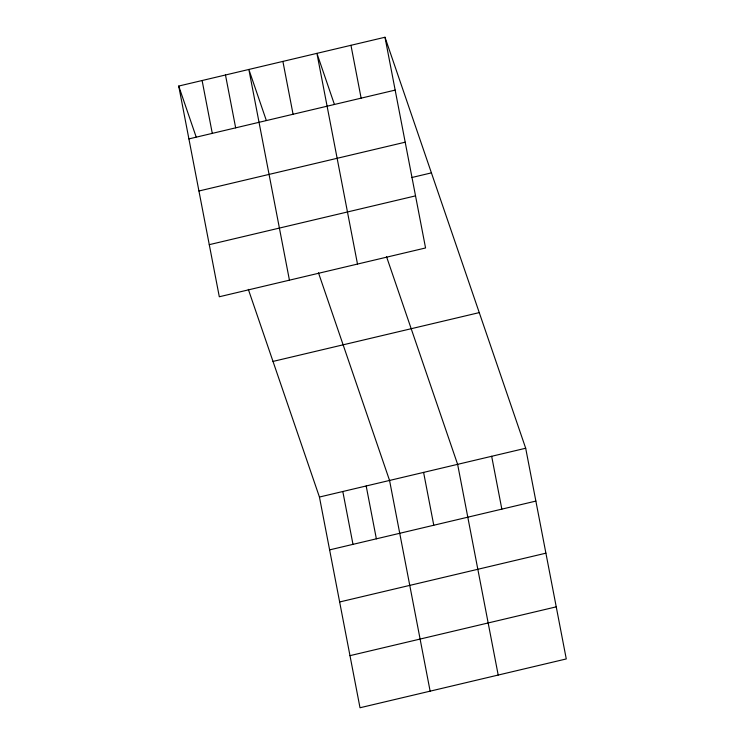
<?xml version="1.0" encoding="UTF-8"?>
<svg xmlns="http://www.w3.org/2000/svg" width="745" height="745" viewBox="0 0 745 745"><rect width="100%" height="100%" fill="white"/><g stroke="black" fill="none" stroke-linecap="round" stroke-linejoin="round"><path stroke-width="1.12" d="M384.988 37.25L425.563 247.964L219.309 296.761L178.725 86.057L384.988 37.25L525.691 448.239L566.275 658.943L360.012 707.75L319.437 497.036L248.336 289.367M188.904 138.905L395.167 90.098M198.943 190.999L405.196 142.193M411.659 177.552L431.42 172.877M209.27 244.667L415.533 195.87M273.005 361.418L479.259 312.611M319.437 497.036L525.691 448.239M329.607 549.885L535.869 501.087M339.646 601.979L545.899 553.181M349.982 655.656L556.236 606.849M334.337 104.216L316.923 53.351L357.498 264.065M386.525 256.662L457.626 464.34L498.2 675.054M266.272 120.317L248.858 69.462L289.433 280.167M318.46 272.772L389.56 480.45L430.135 691.155M178.725 86.057L196.14 136.912M491.663 456.285L501.841 509.133M350.96 45.305L361.129 98.154M423.598 472.395L433.776 525.244M366.186 485.982L376.365 538.831M282.895 61.407L293.064 114.255M342.812 491.514L352.99 544.362M225.484 74.994L235.662 127.842M202.109 80.525L212.288 133.374"/></g></svg>
